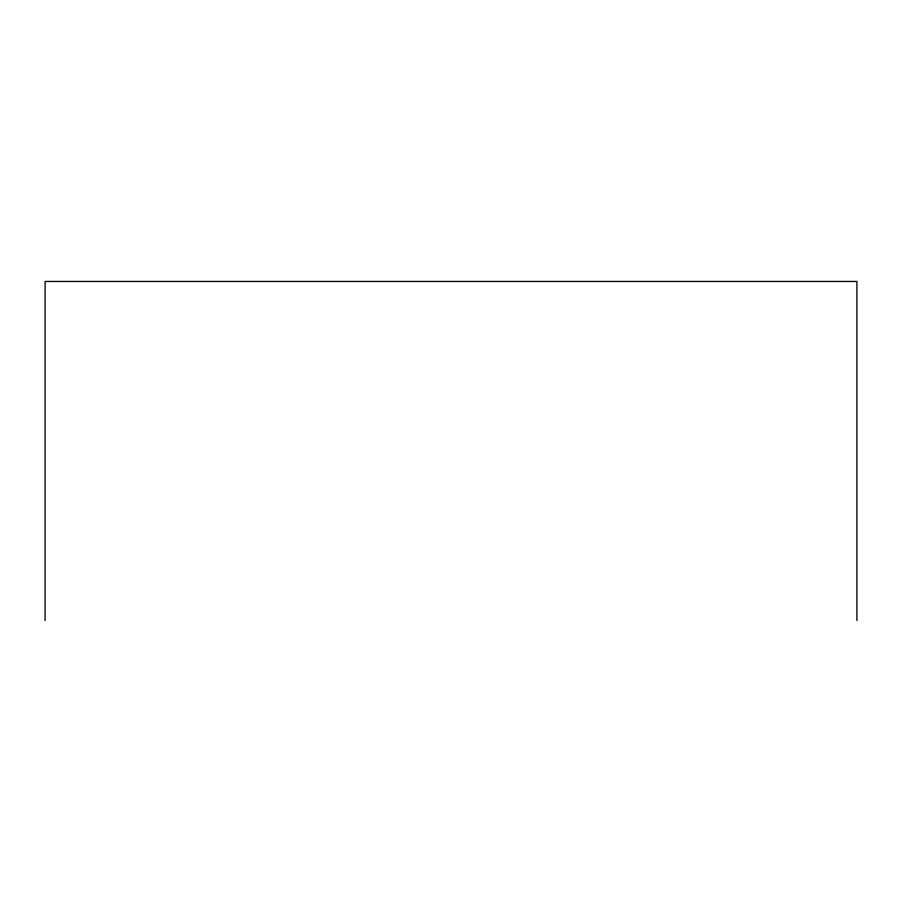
<?xml version="1.0" encoding="UTF-8"?>
<svg xmlns="http://www.w3.org/2000/svg" width="902" height="902" viewBox="0 0 902 902"><rect width="100%" height="100%" fill="white"/><g stroke="black" fill="none" stroke-linecap="round" stroke-linejoin="round"><path stroke-width="1.35" d="M856.9 620.542L856.9 281.458L45.1 281.458L45.1 620.542"/></g></svg>
